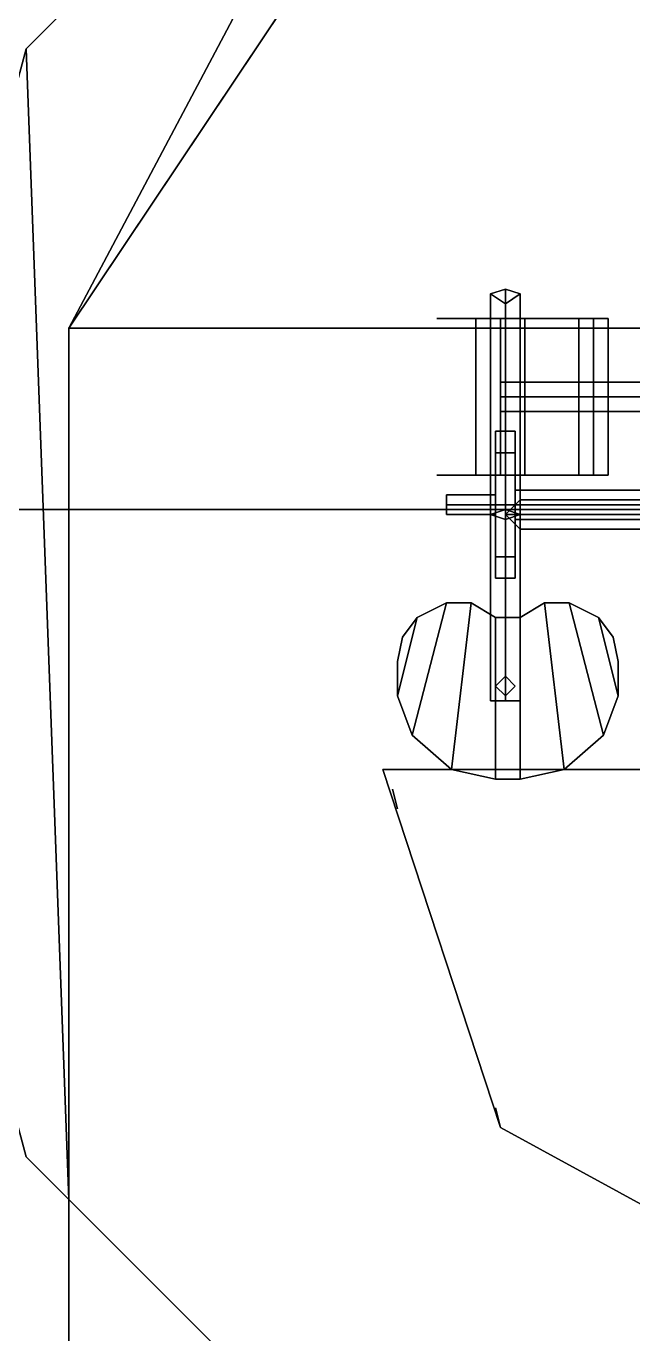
# Model space of a CAD drawing. Header units: millimetres. Extents: x -4 to 4, y -24.4 to 42.3.
# Drawn here: x -1.957 to -0.72, y 8.479 to 11.146 of the extents above; entities that cross this region are included whole.
import ezdxf

# ---------------------------------------------------------------- set-up
doc = ezdxf.new("R2010")
doc.units = ezdxf.units.MM
for name, color, linetype in [('railings', 6, 'Continuous'), ('sleeve', 5, 'Continuous'), ('turret', 2, 'Continuous')]:
    doc.layers.add(name, color=color, linetype=linetype)

msp = doc.modelspace()

# ---------------------------------------------------------------- linework, layer by layer
for points in [[(-0.82, 12.1, 1.68), (-1.87, 10.53, 1.68), (-1.87, 10.53, 3.86), (-0.82, 12.1, 3.86)], [(-0.82, 12.1, 3.86), (-1.87, 10.53, 3.86), (1.87, 10.53, 3.86), (0.82, 12.1, 3.86)], [(-1.87, 10.53, 3.86), (-0.8931, 11.9907, 3.86), (-1.13, 11.9272, 3.86), (-1.87, 10.53, 3.86)], [(-0.8931, 11.9907, 3.86), (-1.87, 10.53, 3.86), (-1.87, 10.53, 3.86), (-1.13, 11.9272, 3.86)], [(3.39, 10.16, -1.9), (-3.39, 10.16, -1.9), (-3.22, 11.95, -1.9), (3.22, 11.95, -1.9)], [(-3.22, 11.95, 1.68), (-3.39, 10.16, 1.68), (3.39, 10.16, 1.68), (3.22, 11.95, 1.68)], [(-1.13, 11.9272, 3.86), (-1.9572, 11.1, 3.86), (-1.9572, 11.1, 5.07), (-1.13, 11.9272, 5.07)], [(-1.9572, 11.1, 3.86), (-1.13, 11.9272, 3.86), (-1.13, 11.9272, 5.07), (-1.9572, 11.1, 5.07)], [(-1.13, 11.9272, 3.86), (-1.87, 10.53, 3.86), (-1.87, 8.7528, 3.86), (-1.9572, 11.1, 3.86)], [(-1.87, 10.53, 3.86), (-1.13, 11.9272, 3.86), (-1.9572, 11.1, 3.86), (-1.87, 8.7528, 3.86)], [(-1.9572, 11.1, 3.86), (-2.26, 9.97, 3.86), (-2.26, 9.97, 5.07), (-1.9572, 11.1, 5.07)], [(-2.26, 9.97, 3.86), (-1.9572, 11.1, 3.86), (-1.9572, 11.1, 5.07), (-2.26, 9.97, 5.07)], [(-1.9572, 11.1, 3.86), (-1.87, 8.7528, 3.86), (-1.9572, 8.84, 3.86), (-2.26, 9.97, 3.86)], [(-1.87, 8.7528, 3.86), (-1.9572, 11.1, 3.86), (-2.26, 9.97, 3.86), (-1.9572, 8.84, 3.86)], [(-1.87, 10.53, 1.68), (-1.87, -3.12, 1.68), (-1.87, -3.12, 3.86), (-1.87, 10.53, 3.86)], [(-1.87, 10.53, 3.86), (-1.87, -3.12, 3.86), (1.87, -3.12, 3.86), (1.87, 10.53, 3.86)], [(3.58, 3.38, -1.9), (-3.58, 3.38, -1.9), (-3.39, 10.16, -1.9), (3.39, 10.16, -1.9)], [(-3.39, 10.16, 1.68), (-3.58, 3.38, 1.68), (3.58, 3.38, 1.68), (3.39, 10.16, 1.68)], [(-1.9572, 8.84, 3.86), (-1.13, 8.0128, 3.86), (-1.13, 8.0128, 5.07), (-1.9572, 8.84, 5.07)], [(-1.13, 8.0128, 3.86), (-1.9572, 8.84, 3.86), (-1.9572, 8.84, 5.07), (-1.13, 8.0128, 5.07)]]:
    msp.add_3dface(points)
at = {"layer": 'railings'}
for points in [[(-1.87, 5.59, 4.81), (-1.87, 5.59, 4.86), (-1.87, 8.76, 4.86), (-1.87, 8.76, 4.81)], [(-1.87, 8.76, 4.81), (-1.87, 8.76, 4.86), (-1.87, 5.59, 4.86), (-1.87, 5.59, 4.81)]]:
    msp.add_3dface(points, dxfattribs=at)
at = {"layer": 'sleeve'}
for points in [[(-1.12, 10.55, 5.65), (-1.08, 10.55, 5.69), (-1.06, 10.55, 5.68), (-1.1, 10.55, 5.64)], [(-1.1, 10.55, 5.64), (-1.06, 10.55, 5.68), (-1.08, 10.55, 5.69), (-1.12, 10.55, 5.65)], [(-1.09, 10.55, 5.56), (-0.9, 10.55, 5.56), (-0.9, 10.55, 5.6), (-1.09, 10.55, 5.6)], [(-1.09, 10.55, 5.6), (-0.9, 10.55, 5.6), (-0.9, 10.55, 5.56), (-1.09, 10.55, 5.56)], [(-1.09, 10.55, 5.56), (-0.9, 10.55, 5.56), (-0.92, 10.55, 5.52), (-1.07, 10.55, 5.52)], [(-1.07, 10.55, 5.52), (-0.92, 10.55, 5.52), (-0.9, 10.55, 5.56), (-1.09, 10.55, 5.56)], [(-1.07, 10.55, 5.64), (-0.92, 10.55, 5.64), (-0.9, 10.55, 5.6), (-1.09, 10.55, 5.6)], [(-1.09, 10.55, 5.6), (-0.9, 10.55, 5.6), (-0.92, 10.55, 5.64), (-1.07, 10.55, 5.64)], [(-1.06, 10.55, 5.68), (-1.02, 10.55, 5.7), (-1.03, 10.55, 5.72), (-1.08, 10.55, 5.69)], [(-1.08, 10.55, 5.69), (-1.03, 10.55, 5.72), (-1.02, 10.55, 5.7), (-1.06, 10.55, 5.68)], [(-1.02, 10.55, 5.67), (-0.97, 10.55, 5.67), (-0.92, 10.55, 5.64), (-1.07, 10.55, 5.64)], [(-1.07, 10.55, 5.64), (-0.92, 10.55, 5.64), (-0.97, 10.55, 5.67), (-1.02, 10.55, 5.67)], [(-1.07, 10.55, 5.52), (-0.92, 10.55, 5.52), (-0.97, 10.55, 5.49), (-1.02, 10.55, 5.49)], [(-1.02, 10.55, 5.49), (-0.97, 10.55, 5.49), (-0.92, 10.55, 5.52), (-1.07, 10.55, 5.52)], [(-1.04, 10.55, 5.46), (-0.99, 10.55, 5.43), (-0.99, 10.23, 5.43), (-1.04, 10.23, 5.46)], [(-0.99, 10.55, 5.49), (-1.04, 10.55, 5.46), (-1.04, 10.23, 5.46), (-0.99, 10.23, 5.49)], [(-0.94, 10.55, 5.46), (-0.99, 10.55, 5.43), (-1.04, 10.55, 5.46), (-0.99, 10.55, 5.49)], [(-1.03, 10.55, 5.72), (-0.95, 10.55, 5.72), (-0.97, 10.55, 5.7), (-1.02, 10.55, 5.7)], [(-1.02, 10.55, 5.7), (-0.97, 10.55, 5.7), (-0.95, 10.55, 5.72), (-1.03, 10.55, 5.72)], [(-0.99, 10.55, 5.43), (-0.94, 10.55, 5.46), (-0.94, 10.23, 5.46), (-0.99, 10.23, 5.43)], [(-0.94, 10.55, 5.46), (-0.99, 10.55, 5.49), (-0.99, 10.23, 5.49), (-0.94, 10.23, 5.46)], [(-0.97, 10.55, 5.7), (-0.91, 10.55, 5.67), (-0.89, 10.55, 5.68), (-0.95, 10.55, 5.72)], [(-0.95, 10.55, 5.72), (-0.89, 10.55, 5.68), (-0.91, 10.55, 5.67), (-0.97, 10.55, 5.7)], [(-0.89, 10.55, 5.68), (-0.79, 10.55, 5.51), (-0.81, 10.55, 5.5), (-0.91, 10.55, 5.67)], [(-0.91, 10.55, 5.67), (-0.81, 10.55, 5.5), (-0.79, 10.55, 5.51), (-0.89, 10.55, 5.68)], [(-0.83, 10.55, 5.51), (-0.8, 10.55, 5.48), (-0.8, 10.23, 5.48), (-0.83, 10.23, 5.51)], [(-0.8, 10.55, 5.54), (-0.83, 10.55, 5.51), (-0.83, 10.23, 5.51), (-0.8, 10.23, 5.54)], [(-0.77, 10.55, 5.51), (-0.8, 10.55, 5.48), (-0.83, 10.55, 5.51), (-0.8, 10.55, 5.54)], [(-0.8, 10.55, 5.48), (-0.77, 10.55, 5.51), (-0.77, 10.23, 5.51), (-0.8, 10.23, 5.48)], [(-0.77, 10.55, 5.51), (-0.8, 10.55, 5.54), (-0.8, 10.23, 5.54), (-0.77, 10.23, 5.51)], [(-0.99, 10.42, 5.46), (-0.99, 10.39, 5.49), (-0.6, 10.39, 5.49), (-0.6, 10.42, 5.46)], [(-0.99, 10.39, 5.43), (-0.99, 10.42, 5.46), (-0.6, 10.42, 5.46), (-0.6, 10.39, 5.43)], [(-0.99, 10.36, 5.46), (-0.99, 10.39, 5.43), (-0.6, 10.39, 5.43), (-0.6, 10.36, 5.46)], [(-0.99, 10.39, 5.49), (-0.99, 10.36, 5.46), (-0.6, 10.36, 5.46), (-0.6, 10.39, 5.49)], [(-1.1, 10.23, 5.64), (-1.06, 10.23, 5.68), (-1.08, 10.23, 5.69), (-1.12, 10.23, 5.65)], [(-1.12, 10.23, 5.65), (-1.08, 10.23, 5.69), (-1.06, 10.23, 5.68), (-1.1, 10.23, 5.64)], [(-1.08, 10.23, 5.69), (-1.03, 10.23, 5.72), (-1.02, 10.23, 5.7), (-1.06, 10.23, 5.68)], [(-1.06, 10.23, 5.68), (-1.02, 10.23, 5.7), (-1.03, 10.23, 5.72), (-1.08, 10.23, 5.69)], [(-0.99, 10.23, 5.49), (-1.04, 10.23, 5.46), (-0.99, 10.23, 5.43), (-0.94, 10.23, 5.46)], [(-1.02, 10.23, 5.7), (-0.97, 10.23, 5.7), (-0.95, 10.23, 5.72), (-1.03, 10.23, 5.72)], [(-1.03, 10.23, 5.72), (-0.95, 10.23, 5.72), (-0.97, 10.23, 5.7), (-1.02, 10.23, 5.7)], [(-0.95, 10.23, 5.72), (-0.89, 10.23, 5.68), (-0.91, 10.23, 5.67), (-0.97, 10.23, 5.7)], [(-0.97, 10.23, 5.7), (-0.91, 10.23, 5.67), (-0.89, 10.23, 5.68), (-0.95, 10.23, 5.72)], [(-0.91, 10.23, 5.67), (-0.81, 10.23, 5.5), (-0.79, 10.23, 5.51), (-0.89, 10.23, 5.68)], [(-0.89, 10.23, 5.68), (-0.79, 10.23, 5.51), (-0.81, 10.23, 5.5), (-0.91, 10.23, 5.67)], [(-0.8, 10.23, 5.54), (-0.83, 10.23, 5.51), (-0.8, 10.23, 5.48), (-0.77, 10.23, 5.51)]]:
    msp.add_3dface(points, dxfattribs=at)
at = {"layer": 'turret'}
for points in [[(-1.01, 10.15, 4.77), (-0.98, 10.16, 4.8), (-0.98, 10.61, 4.57), (-1.01, 10.6, 4.54)], [(-0.98, 10.61, 4.57), (-0.95, 10.6, 4.54), (-0.98, 10.58, 4.51), (-1.01, 10.6, 4.54)], [(-0.98, 10.14, 4.74), (-1.01, 10.15, 4.77), (-1.01, 10.6, 4.54), (-0.98, 10.58, 4.51)], [(-0.98, 10.16, 4.8), (-0.95, 10.15, 4.77), (-0.95, 10.6, 4.54), (-0.98, 10.61, 4.57)], [(-0.95, 10.15, 4.77), (-0.98, 10.14, 4.74), (-0.98, 10.58, 4.51), (-0.95, 10.6, 4.54)], [(-1, 10.32, 5.21), (-1, 10.0639, 5.1039), (-1, 10.02, 5.21), (-1, 10.2761, 5.3161)], [(-1, 10.2761, 5.1039), (-1, 10.17, 5.06), (-1, 10.0639, 5.1039), (-1, 10.32, 5.21)], [(-0.96, 10.2761, 5.3161), (-0.96, 10.32, 5.21), (-1, 10.32, 5.21), (-1, 10.2761, 5.3161)], [(-0.96, 10.32, 5.21), (-0.96, 10.2761, 5.1039), (-1, 10.2761, 5.1039), (-1, 10.32, 5.21)], [(-0.96, 10.2761, 5.3161), (-0.96, 10.02, 5.21), (-0.96, 10.0639, 5.1039), (-0.96, 10.32, 5.21)], [(-0.96, 10.32, 5.21), (-0.96, 10.0639, 5.1039), (-0.96, 10.17, 5.06), (-0.96, 10.2761, 5.1039)], [(-1, 10.2761, 5.3161), (-1, 10.02, 5.21), (-1, 10.0639, 5.3161), (-1, 10.17, 5.36)], [(-0.96, 10.17, 5.36), (-0.96, 10.2761, 5.3161), (-1, 10.2761, 5.3161), (-1, 10.17, 5.36)], [(-0.96, 10.2761, 5.1039), (-0.96, 10.17, 5.06), (-1, 10.17, 5.06), (-1, 10.2761, 5.1039)], [(-0.96, 10.17, 5.36), (-0.96, 10.0639, 5.3161), (-0.96, 10.02, 5.21), (-0.96, 10.2761, 5.3161)], [(-1.1, 10.19, 5.1), (-1.1, 10.17, 5.08), (-1.1, 10.15, 5.1), (-1.1, 10.17, 5.12)], [(-1, 10.17, 5.12), (-1, 10.19, 5.1), (-1.1, 10.19, 5.1), (-1.1, 10.17, 5.12)], [(-1, 10.19, 5.1), (-1, 10.17, 5.08), (-1.1, 10.17, 5.08), (-1.1, 10.19, 5.1)], [(-0.32, 10.17, 5.24), (-0.32, 10.2, 5.21), (-0.96, 10.2, 5.21), (-0.96, 10.17, 5.24)], [(-0.32, 10.2, 5.21), (-0.32, 10.17, 5.18), (-0.96, 10.17, 5.18), (-0.96, 10.2, 5.21)], [(-1, 10.15, 5.1), (-1, 10.17, 5.12), (-1.1, 10.17, 5.12), (-1.1, 10.15, 5.1)], [(-1, 10.17, 5.08), (-1, 10.15, 5.1), (-1.1, 10.15, 5.1), (-1.1, 10.17, 5.08)], [(-0.96, 10.0639, 5.3161), (-0.96, 10.17, 5.36), (-1, 10.17, 5.36), (-1, 10.0639, 5.3161)], [(-0.96, 10.17, 5.06), (-0.96, 10.0639, 5.1039), (-1, 10.0639, 5.1039), (-1, 10.17, 5.06)], [(-0.95, 10.18, 4.77), (-0.98, 10.15, 4.8), (0.98, 10.15, 4.8), (0.95, 10.18, 4.77)], [(-0.98, 10.15, 4.74), (-0.95, 10.18, 4.77), (0.95, 10.18, 4.77), (0.98, 10.15, 4.74)], [(-0.32, 10.14, 5.21), (-0.32, 10.17, 5.24), (-0.96, 10.17, 5.24), (-0.96, 10.14, 5.21)], [(-0.32, 10.17, 5.18), (-0.32, 10.14, 5.21), (-0.96, 10.14, 5.21), (-0.96, 10.17, 5.18)], [(-1.01, 9.77, 4.77), (-0.98, 9.77, 4.8), (-0.98, 10.16, 4.8), (-1.01, 10.15, 4.77)], [(-0.98, 9.77, 4.74), (-1.01, 9.77, 4.77), (-1.01, 10.15, 4.77), (-0.98, 10.14, 4.74)], [(-0.98, 9.77, 4.8), (-0.95, 9.77, 4.77), (-0.95, 10.15, 4.77), (-0.98, 10.16, 4.8)], [(-0.98, 10.15, 4.8), (-0.95, 10.12, 4.77), (0.95, 10.12, 4.77), (0.98, 10.15, 4.8)], [(-0.95, 10.12, 4.77), (-0.98, 10.15, 4.74), (0.98, 10.15, 4.74), (0.95, 10.12, 4.77)], [(-0.95, 9.77, 4.77), (-0.98, 9.77, 4.74), (-0.98, 10.14, 4.74), (-0.95, 10.15, 4.77)], [(-0.96, 10.02, 5.21), (-0.96, 10.0639, 5.3161), (-1, 10.0639, 5.3161), (-1, 10.02, 5.21)], [(-0.96, 10.0639, 5.1039), (-0.96, 10.02, 5.21), (-1, 10.02, 5.21), (-1, 10.0639, 5.1039)], [(-1.2, 9.78, 4.9), (-1.16, 9.94, 4.9), (-1.1, 9.97, 4.9), (-1.17, 9.7, 4.9)], [(-1.17, 9.7, 4.9), (-1.1, 9.97, 4.9), (-1.16, 9.94, 4.9), (-1.2, 9.78, 4.9)], [(-1.09, 9.63, 4.9), (-1.05, 9.97, 4.9), (-1.1, 9.97, 4.9), (-1.17, 9.7, 4.9)], [(-1.17, 9.7, 4.9), (-1.1, 9.97, 4.9), (-1.05, 9.97, 4.9), (-1.09, 9.63, 4.9)], [(-1.09, 9.63, 4.9), (-1.05, 9.97, 4.9), (-1, 9.94, 4.9), (-1, 9.61, 4.9)], [(-1, 9.61, 4.9), (-1, 9.94, 4.9), (-1.05, 9.97, 4.9), (-1.09, 9.63, 4.9)], [(-0.95, 9.61, 4.9), (-0.95, 9.94, 4.9), (-0.9, 9.97, 4.9), (-0.86, 9.63, 4.9)], [(-0.86, 9.63, 4.9), (-0.9, 9.97, 4.9), (-0.95, 9.94, 4.9), (-0.95, 9.61, 4.9)], [(-0.78, 9.7, 4.9), (-0.85, 9.97, 4.9), (-0.9, 9.97, 4.9), (-0.86, 9.63, 4.9)], [(-0.86, 9.63, 4.9), (-0.9, 9.97, 4.9), (-0.85, 9.97, 4.9), (-0.78, 9.7, 4.9)], [(-0.75, 9.78, 4.9), (-0.79, 9.94, 4.9), (-0.85, 9.97, 4.9), (-0.78, 9.7, 4.9)], [(-0.78, 9.7, 4.9), (-0.85, 9.97, 4.9), (-0.79, 9.94, 4.9), (-0.75, 9.78, 4.9)], [(-1.2, 9.78, 4.9), (-1.16, 9.94, 4.9), (-1.19, 9.9, 4.9), (-1.2, 9.85, 4.9)], [(-1.2, 9.85, 4.9), (-1.19, 9.9, 4.9), (-1.16, 9.94, 4.9), (-1.2, 9.78, 4.9)], [(-0.95, 9.61, 4.9), (-0.95, 9.94, 4.9), (-1, 9.94, 4.9), (-1, 9.61, 4.9)], [(-1, 9.61, 4.9), (-1, 9.94, 4.9), (-0.95, 9.94, 4.9), (-0.95, 9.61, 4.9)], [(-0.75, 9.78, 4.9), (-0.79, 9.94, 4.9), (-0.76, 9.9, 4.9), (-0.75, 9.85, 4.9)], [(-0.75, 9.85, 4.9), (-0.76, 9.9, 4.9), (-0.79, 9.94, 4.9), (-0.75, 9.78, 4.9)], [(-1, 9.8, 4.64), (-0.98, 9.82, 4.64), (-0.96, 9.8, 4.64), (-0.98, 9.78, 4.64)], [(-0.98, 9.82, 4.64), (-1, 9.8, 4.64), (-1, 9.8, 4.9), (-0.98, 9.82, 4.9)], [(-0.96, 9.8, 4.64), (-0.98, 9.82, 4.64), (-0.98, 9.82, 4.9), (-0.96, 9.8, 4.9)], [(-1, 9.8, 4.64), (-0.98, 9.78, 4.64), (-0.98, 9.78, 4.9), (-1, 9.8, 4.9)], [(-0.98, 9.78, 4.64), (-0.96, 9.8, 4.64), (-0.96, 9.8, 4.9), (-0.98, 9.78, 4.9)], [(-1.01, 9.77, 4.77), (-0.98, 9.77, 4.74), (-0.95, 9.77, 4.77), (-0.98, 9.77, 4.8)], [(-0.99, 8.9, 4.51), (-1.23, 9.63, 4.51), (-1.23, 9.63, 4.64), (-0.99, 8.9, 4.64)], [(-0.99, 8.9, 4.64), (-1.23, 9.63, 4.64), (-1.23, 9.63, 4.51), (-0.99, 8.9, 4.51)], [(-0.99, 8.9, 4.51), (-1.23, 9.63, 4.51), (-0.32, 9.63, 4.51), (-0.35, 8.55, 4.51)], [(-0.35, 8.55, 4.51), (-0.32, 9.63, 4.51), (-1.23, 9.63, 4.51), (-0.99, 8.9, 4.51)], [(-0.99, 8.9, 5.56), (-1.23, 9.63, 5.56), (-1.23, 9.63, 5.52), (-0.99, 8.9, 5.52)], [(-0.99, 8.9, 5.52), (-1.23, 9.63, 5.52), (-1.23, 9.63, 5.56), (-0.99, 8.9, 5.56)], [(-1.2, 9.55, 4.51), (-1.21, 9.59, 4.51), (-1.21, 9.59, 5.52), (-1.2, 9.55, 5.52)], [(-1.2, 9.55, 5.52), (-1.21, 9.59, 5.52), (-1.21, 9.59, 4.51), (-1.2, 9.55, 4.51)], [(-0.99, 8.9, 5.52), (-1, 8.94, 5.52), (-1, 8.94, 4.51), (-0.99, 8.9, 4.51)], [(-0.99, 8.9, 4.51), (-1, 8.94, 4.51), (-1, 8.94, 5.52), (-0.99, 8.9, 5.52)], [(-0.35, 8.55, 4.51), (-0.99, 8.9, 4.51), (-0.99, 8.9, 4.64), (-0.35, 8.55, 4.64)], [(-0.35, 8.55, 4.64), (-0.99, 8.9, 4.64), (-0.99, 8.9, 4.51), (-0.35, 8.55, 4.51)], [(-0.35, 8.55, 5.52), (-0.99, 8.9, 5.52), (-0.99, 8.9, 5.56), (-0.35, 8.55, 5.56)], [(-0.35, 8.55, 5.56), (-0.99, 8.9, 5.56), (-0.99, 8.9, 5.52), (-0.35, 8.55, 5.52)]]:
    msp.add_3dface(points, dxfattribs=at)

doc.saveas('drawing.dxf')
